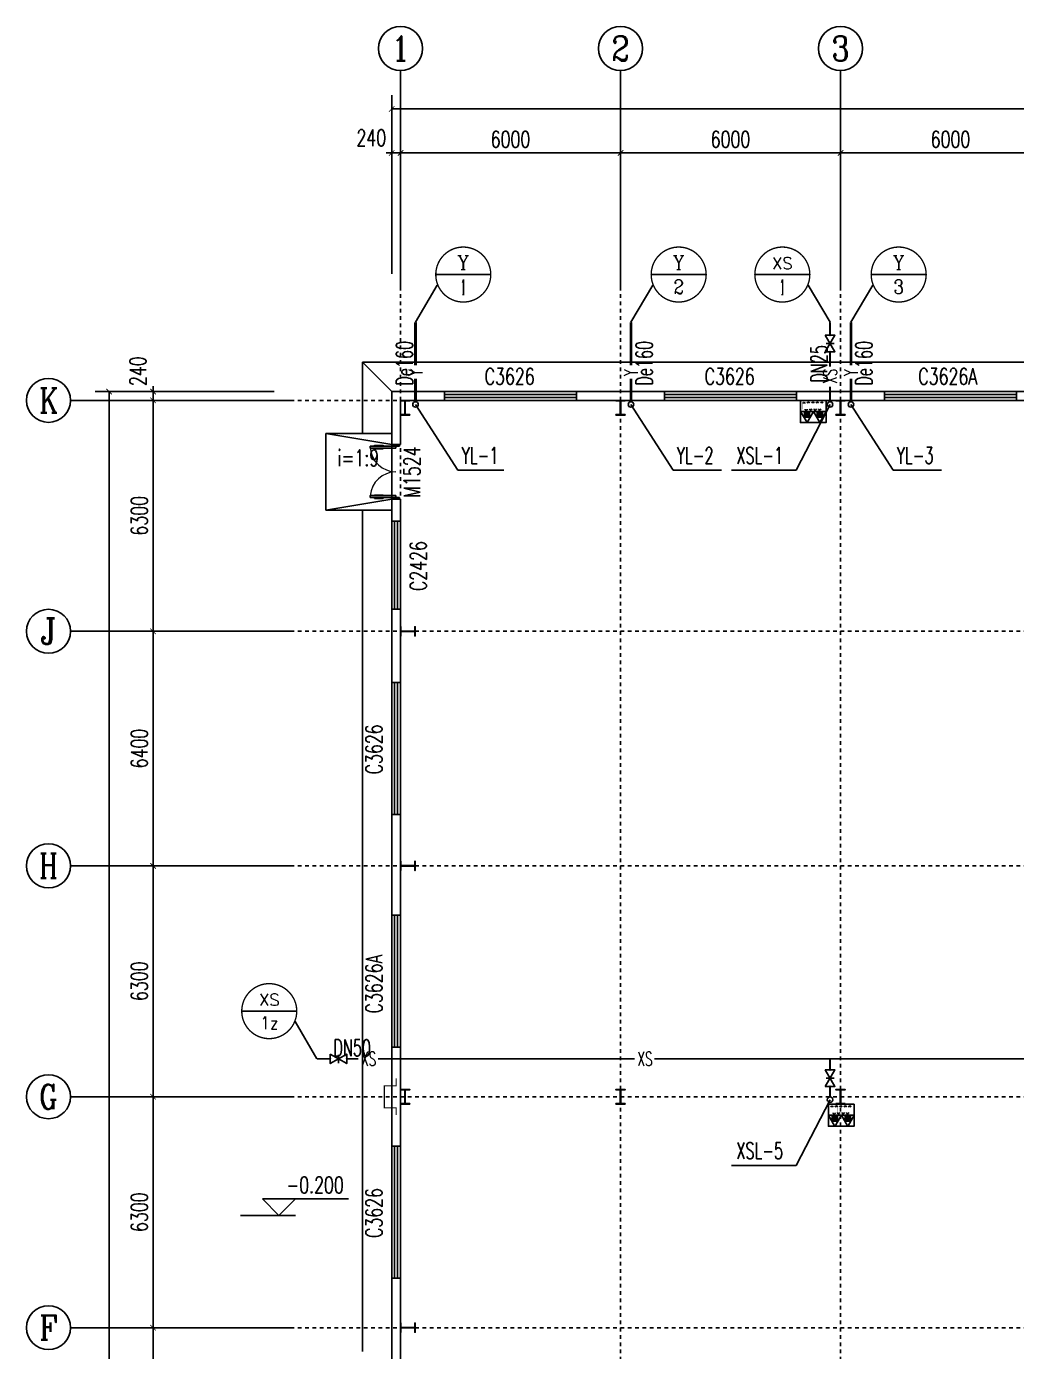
# Model space of a CAD drawing. Header units: millimetres. Extents: x 422266 to 846701, y 53777 to 109039.
# Drawn here: x 422266.09 to 422293.09, y 54759.48 to 54795.63 of the extents above; entities that cross this region are included whole.
import ezdxf
from ezdxf.enums import TextEntityAlignment as Align

# ---------------------------------------------------------------- set-up
doc = ezdxf.new("R2010")
doc.units = ezdxf.units.MM
doc.linetypes.add('DOTE', pattern=[2.42, 2, -0.2, 0.02, -0.2])
for name, color, linetype in [('AXIS_TEXT', 7, 'Continuous'), ('AXIS_外部', 171, 'Continuous'), ('COLUMN', 2, 'Continuous'), ('DIM_SYMB', 171, 'Continuous'), ('DIM_消防', 3, 'Continuous'), ('DIM_雨水', 3, 'Continuous'), ('DOTE', 8, 'DOTE'), ('GROUND', 150, 'Continuous'), ('JZ__灭火器', 6, 'Continuous'), ('PIPE-消防', 1, 'Continuous'), ('PIPE-雨水', 4, 'Continuous'), ('PUB_TEXT', 7, 'Continuous'), ('TEXT_消防', 7, 'Continuous'), ('TEXT_雨水', 7, 'Continuous'), ('TWT_TEXT', 7, 'Continuous'), ('VALVE_消防', 7, 'Continuous'), ('VPIPE-消防', 1, 'Continuous'), ('VPIPE-雨水', 4, 'Continuous'), ('WALL-PARAPET', 6, 'Continuous'), ('WINDOW', 140, 'Continuous'), ('WINDOW_TEXT', 7, 'Continuous'), ('标高', 83, 'Continuous')]:
    doc.layers.add(name, color=color, linetype=linetype)
doc.styles.add('_TCH_AXIS', font='COMPLEX', dxfattribs={"bigfont": 'GBCBIG'})
doc.styles.add('_TCH_DIM', font='SIMPLEX', dxfattribs={"bigfont": 'GBCBIG'})
doc.styles.add('_TCH_DIM_T3', font='SIMPLEX', dxfattribs={"width": 0.705882, "bigfont": 'GBCBIG'})
doc.styles.add('_TCH_WINDOW', font='SIMPLEX', dxfattribs={"height": 3.5, "bigfont": 'GBCBIG'})
doc.styles.add('_TWT_CIRCLE', font='COMPLEX', dxfattribs={"width": 1.1, "height": 3, "bigfont": 'HZTXT'})
doc.styles.add('_TWT_PIPEDN', font='SIMPLEX', dxfattribs={"width": 0.8, "height": 3, "bigfont": 'HZTXT'})
doc.styles.add('_TWT_PIPETEXT', font='COMPLEX', dxfattribs={"width": 0.8, "height": 2.5, "bigfont": 'HZTXT'})
doc.styles.add('_TWT_SERIAL', font='COMPLEX', dxfattribs={"width": 0.8, "height": 3, "bigfont": 'HZTXT'})
doc.styles.add('COMPLEX', font='COMPLEX')
doc.dimstyles.new('_TCH_ARCH&&150', dxfattribs={"dimtxt": 446.25, "dimasz": 150, "dimexe": 375, "dimexo": 450, "dimgap": 150, "dimtad": 1, "dimdec": 0, "dimzin": 0, "dimdsep": 46, "dimtxsty": '_TCH_DIM_T3', "dimblk": 'ARCHTICK', "dimcen": 0.09, "dimclrt": 7, "dimazin": 2, "dimtfac": 1, "dimtdec": 0, "dimtix": 1, "dimtmove": 2, "dimatfit": 3, "dimfxl": 0, "dimtolj": 1, "dimtzin": 0, "dimarcsym": 0})

# ---------------------------------------------------------------- blocks, each defined once
blk = doc.blocks.new('A$C3ACC4A1C')
at = {"layer": 'COLUMN'}
h = blk.add_hatch(color=256, dxfattribs=at)
h.paths.add_polyline_path([(125, 400), (0, 400), (0, 388), (120, 388), (120, 200), (125, 200)])
h.paths.add_polyline_path([(250, 400), (125, 400), (125, 200), (130, 200), (130, 388), (250, 388)])
h.paths.add_polyline_path([(250, 12), (130, 12), (130, 200), (125, 200), (125, 0), (250, 0)])
h.paths.add_polyline_path([(125, 200), (120, 200), (120, 12), (0, 12), (0, 0), (125, 0)])
blk.add_lwpolyline([(0, 0), (0, 12), (120, 12), (120, 388), (0, 388), (0, 400), (250, 400), (250, 388), (130, 388), (130, 12), (250, 12), (250, 0)], close=True, dxfattribs=at)
blk = doc.blocks.new('消防软管卷盘')
blk.add_lwpolyline([(4963954, 151899), (4963954, 150312), (4964641, 150312), (4964641, 151899)], close=True)
for points, const_width in [([(4964134, 151704), (4964482, 151704)], 1), ([(4964134, 151566), (4964482, 151566)], 1), ([(4964134, 151428), (4964482, 151428)], 1), ([(4964134, 151290), (4964482, 151290)], 1), ([(4964134, 151152), (4964482, 151152)], 1), ([(4964134, 151014), (4964482, 151014)], 0.1), ([(4964134, 150876), (4964482, 150876)], 1), ([(4964134, 150738), (4964482, 150738)], 1), ([(4964150, 150600), (4964499, 150600)], 1), ([(4964150, 150462), (4964499, 150462)], 1)]:
    blk.add_lwpolyline(points, dxfattribs=dict(const_width=const_width))
for centre, start, end in [((4964134, 151636), 90, 270), ((4964134, 151360), 90, 270), ((4964134, 151084), 90, 270), ((4964134, 150808), 90, 270), ((4964482, 151498), 270, 90), ((4964482, 151222), 270, 90), ((4964482, 150946), 270, 90), ((4964150, 150532), 90, 270), ((4964499, 150670), 270, 90)]:
    blk.add_arc(centre, 69, start, end)
blk = doc.blocks.new('手提式干粉灭火器')
h = blk.add_hatch()
h.set_pattern_fill('ANSI31', color=256, scale=225.365854, style=0)
h.set_pattern_definition([(45, (276289.086, 185586.136), (-19.9197154, 19.9197154), [])])
h.paths.add_polyline_path([(72, 158), (-72, 158), (-72, 19), (72, 19)])
for points in [[(0, 303), (-175, 0), (175, 0)], [(-72, 19), (72, 19), (72, 158), (-72, 158)]]:
    blk.add_lwpolyline(points, close=True)
blk = doc.blocks.new('92623')
blk.add_lwpolyline([(8910066, 83014), (8909273, 83014), (8909273, 82670), (8910066, 82670)], close=True)
at = {"xscale": -0.5, "yscale": 0.5, "zscale": 0.5, "rotation": 89.99999999998747}
blk.add_blockref('消防软管卷盘', (8985223, 2565334), dxfattribs=at)
at = {"layer": 'JZ__灭火器', "xscale": 1.141071624, "yscale": 1.141071624, "zscale": 1.141071624, "rotation": 180}
for p in [(8909466, 83014), (8909863, 83014)]:
    blk.add_blockref('手提式干粉灭火器', p, dxfattribs=at)
blk = doc.blocks.new('$WINLIB2D$00000001')
for p, q in [((-0.5, 0.5), (0.5, 0.5)), ((-0.5, 0.5), (-0.5, -0.5)), ((0.5, -0.5), (0.5, 0.5)), ((0.5, 0.167), (-0.5, 0.167)), ((0.5, -0.167), (-0.5, -0.167)), ((-0.5, -0.5), (0.5, -0.5))]:
    blk.add_line(p, q)
blk = doc.blocks.new('_AXISO')
blk.add_circle((0, 0), 0.5)
at = {"layer": 'AXIS_TEXT', "style": 'COMPLEX', "width": 1.041667}
blk.add_attdef('A', text='', height=0.56, dxfattribs=at).set_placement((-0.25, -0.28), (0.25, -0.28), align=Align.FIT)
blk = doc.blocks.new('_ArchTick')
at = {"color": 0, "linetype": 'ByBlock', "const_width": 0.15}
blk.add_lwpolyline([(-0.5, -0.5), (0.5, 0.5)], dxfattribs=at)
blk = doc.blocks.new('*D91')
at = {"layer": 'AXIS_外部', "color": 0, "lineweight": -2}
for p, q in [((439876, 127866), (439876, 132741)), ((548356, 127866), (548356, 132741)), ((439876, 132366), (548356, 132366))]:
    blk.add_line(p, q, dxfattribs=at)
at = {"layer": 'Defpoints', "color": 0}
for p in [(548356, 132366), (439876, 127416), (548356, 127416)]:
    blk.add_point(p, dxfattribs=at)
at = {"layer": 'AXIS_外部', "color": 0, "lineweight": -2, "xscale": 150, "yscale": 150, "zscale": 150, "rotation": 180}
blk.add_blockref('_ArchTick', (439876, 132366), dxfattribs=at)
at = {"layer": 'AXIS_外部', "color": 0, "lineweight": -2, "xscale": 150, "yscale": 150, "zscale": 150}
blk.add_blockref('_ArchTick', (548356, 132366), dxfattribs=at)
at = {"layer": 'AXIS_外部', "color": 7, "insert": (494116, 132739), "char_height": 446.2, "attachment_point": 5, "style": '_TCH_DIM_T3'}
blk.add_mtext('\\A1;108480', dxfattribs=at)
blk = doc.blocks.new('*D92')
at = {"layer": 'AXIS_外部', "color": 0, "lineweight": -2}
for p, q in [((439876, 127866), (439876, 131541)), ((440116, 127866), (440116, 131541)), ((439876, 131166), (439726, 131166)), ((439876, 131166), (440116, 131166)), ((440116, 131166), (440266, 131166))]:
    blk.add_line(p, q, dxfattribs=at)
at = {"layer": 'Defpoints', "color": 0}
for p in [(440116, 131166), (439876, 127416), (440116, 127416)]:
    blk.add_point(p, dxfattribs=at)
at = {"layer": 'AXIS_外部', "color": 0, "lineweight": -2, "xscale": 150, "yscale": 150, "zscale": 150}
blk.add_blockref('_ArchTick', (439876, 131166), dxfattribs=at)
at = {"layer": 'AXIS_外部', "color": 0, "lineweight": -2, "xscale": 150, "yscale": 150, "zscale": 150, "rotation": 180}
blk.add_blockref('_ArchTick', (440116, 131166), dxfattribs=at)
at = {"layer": 'AXIS_外部', "color": 7, "insert": (439321, 131578), "char_height": 446.2, "attachment_point": 5, "style": '_TCH_DIM_T3'}
blk.add_mtext('\\A1;240', dxfattribs=at)
blk = doc.blocks.new('*D93')
at = {"layer": 'AXIS_外部', "color": 0, "lineweight": -2}
for p, q in [((440116, 127866), (440116, 131541)), ((446116, 127866), (446116, 131541)), ((440116, 131166), (446116, 131166))]:
    blk.add_line(p, q, dxfattribs=at)
at = {"layer": 'Defpoints', "color": 0}
for p in [(446116, 131166), (440116, 127416), (446116, 127416)]:
    blk.add_point(p, dxfattribs=at)
at = {"layer": 'AXIS_外部', "color": 0, "lineweight": -2, "xscale": 150, "yscale": 150, "zscale": 150, "rotation": 180}
blk.add_blockref('_ArchTick', (440116, 131166), dxfattribs=at)
at = {"layer": 'AXIS_外部', "color": 0, "lineweight": -2, "xscale": 150, "yscale": 150, "zscale": 150}
blk.add_blockref('_ArchTick', (446116, 131166), dxfattribs=at)
at = {"layer": 'AXIS_外部', "color": 7, "insert": (443116, 131539), "char_height": 446.2, "attachment_point": 5, "style": '_TCH_DIM_T3'}
blk.add_mtext('\\A1;6000', dxfattribs=at)
blk = doc.blocks.new('*D94')
at = {"layer": 'AXIS_外部', "color": 0, "lineweight": -2}
for p, q in [((446116, 127866), (446116, 131541)), ((452116, 127866), (452116, 131541)), ((446116, 131166), (452116, 131166))]:
    blk.add_line(p, q, dxfattribs=at)
at = {"layer": 'Defpoints', "color": 0}
for p in [(452116, 131166), (446116, 127416), (452116, 127416)]:
    blk.add_point(p, dxfattribs=at)
at = {"layer": 'AXIS_外部', "color": 0, "lineweight": -2, "xscale": 150, "yscale": 150, "zscale": 150, "rotation": 180}
blk.add_blockref('_ArchTick', (446116, 131166), dxfattribs=at)
at = {"layer": 'AXIS_外部', "color": 0, "lineweight": -2, "xscale": 150, "yscale": 150, "zscale": 150}
blk.add_blockref('_ArchTick', (452116, 131166), dxfattribs=at)
at = {"layer": 'AXIS_外部', "color": 7, "insert": (449116, 131539), "char_height": 446.2, "attachment_point": 5, "style": '_TCH_DIM_T3'}
blk.add_mtext('\\A1;6000', dxfattribs=at)
blk = doc.blocks.new('*D95')
at = {"layer": 'AXIS_外部', "color": 0, "lineweight": -2}
for p, q in [((452116, 127866), (452116, 131541)), ((458116, 127866), (458116, 131541)), ((452116, 131166), (458116, 131166))]:
    blk.add_line(p, q, dxfattribs=at)
at = {"layer": 'Defpoints', "color": 0}
for p in [(458116, 131166), (452116, 127416), (458116, 127416)]:
    blk.add_point(p, dxfattribs=at)
at = {"layer": 'AXIS_外部', "color": 0, "lineweight": -2, "xscale": 150, "yscale": 150, "zscale": 150, "rotation": 180}
blk.add_blockref('_ArchTick', (452116, 131166), dxfattribs=at)
at = {"layer": 'AXIS_外部', "color": 0, "lineweight": -2, "xscale": 150, "yscale": 150, "zscale": 150}
blk.add_blockref('_ArchTick', (458116, 131166), dxfattribs=at)
at = {"layer": 'AXIS_外部', "color": 7, "insert": (455116, 131539), "char_height": 446.2, "attachment_point": 5, "style": '_TCH_DIM_T3'}
blk.add_mtext('\\A1;6000', dxfattribs=at)
blk = doc.blocks.new('*D112')
at = {"layer": 'AXIS_外部', "color": 0, "lineweight": -2}
for p, q in [((436666, 124656), (431791, 124656)), ((432166, 67416), (432166, 124656)), ((436666, 67416), (431791, 67416))]:
    blk.add_line(p, q, dxfattribs=at)
at = {"layer": 'Defpoints', "color": 0}
for p in [(432166, 124656), (437116, 124656), (437116, 67416)]:
    blk.add_point(p, dxfattribs=at)
at = {"layer": 'AXIS_外部', "color": 0, "lineweight": -2, "xscale": 150, "yscale": 150, "zscale": 150}
for p, rotation in [((432166, 124656), 90), ((432166, 67416), 270)]:
    blk.add_blockref('_ArchTick', p, dxfattribs=dict(at, rotation=rotation))
at = {"layer": 'AXIS_外部', "color": 7, "insert": (431793, 96036), "char_height": 446.2, "attachment_point": 5, "rotation": 90, "style": '_TCH_DIM_T3'}
blk.add_mtext('\\A1;57240', dxfattribs=at)
blk = doc.blocks.new('*D117')
at = {"layer": 'AXIS_外部', "color": 0, "lineweight": -2}
for p, q in [((436666, 99116), (432991, 99116)), ((433366, 92716), (433366, 99116)), ((436666, 92716), (432991, 92716))]:
    blk.add_line(p, q, dxfattribs=at)
at = {"layer": 'Defpoints', "color": 0}
for p in [(433366, 99116), (437116, 99116), (437116, 92716)]:
    blk.add_point(p, dxfattribs=at)
at = {"layer": 'AXIS_外部', "color": 0, "lineweight": -2, "xscale": 150, "yscale": 150, "zscale": 150}
for p, rotation in [((433366, 99116), 90), ((433366, 92716), 270)]:
    blk.add_blockref('_ArchTick', p, dxfattribs=dict(at, rotation=rotation))
at = {"layer": 'AXIS_外部', "color": 7, "insert": (432993, 95916), "char_height": 446.2, "attachment_point": 5, "rotation": 90, "style": '_TCH_DIM_T3'}
blk.add_mtext('\\A1;6400', dxfattribs=at)
blk = doc.blocks.new('*D118')
at = {"layer": 'AXIS_外部', "color": 0, "lineweight": -2}
for p, q in [((436666, 105416), (432991, 105416)), ((433366, 99116), (433366, 105416)), ((436666, 99116), (432991, 99116))]:
    blk.add_line(p, q, dxfattribs=at)
at = {"layer": 'Defpoints', "color": 0}
for p in [(433366, 105416), (437116, 105416), (437116, 99116)]:
    blk.add_point(p, dxfattribs=at)
at = {"layer": 'AXIS_外部', "color": 0, "lineweight": -2, "xscale": 150, "yscale": 150, "zscale": 150}
for p, rotation in [((433366, 105416), 90), ((433366, 99116), 270)]:
    blk.add_blockref('_ArchTick', p, dxfattribs=dict(at, rotation=rotation))
at = {"layer": 'AXIS_外部', "color": 7, "insert": (432993, 102266), "char_height": 446.2, "attachment_point": 5, "rotation": 90, "style": '_TCH_DIM_T3'}
blk.add_mtext('\\A1;6300', dxfattribs=at)
blk = doc.blocks.new('*D119')
at = {"layer": 'AXIS_外部', "color": 0, "lineweight": -2}
for p, q in [((436666, 111716), (432991, 111716)), ((433366, 105416), (433366, 111716)), ((436666, 105416), (432991, 105416))]:
    blk.add_line(p, q, dxfattribs=at)
at = {"layer": 'Defpoints', "color": 0}
for p in [(433366, 111716), (437116, 111716), (437116, 105416)]:
    blk.add_point(p, dxfattribs=at)
at = {"layer": 'AXIS_外部', "color": 0, "lineweight": -2, "xscale": 150, "yscale": 150, "zscale": 150}
for p, rotation in [((433366, 111716), 90), ((433366, 105416), 270)]:
    blk.add_blockref('_ArchTick', p, dxfattribs=dict(at, rotation=rotation))
at = {"layer": 'AXIS_外部', "color": 7, "insert": (432993, 108566), "char_height": 446.2, "attachment_point": 5, "rotation": 90, "style": '_TCH_DIM_T3'}
blk.add_mtext('\\A1;6300', dxfattribs=at)
blk = doc.blocks.new('*D120')
at = {"layer": 'AXIS_外部', "color": 0, "lineweight": -2}
for p, q in [((436666, 118116), (432991, 118116)), ((433366, 111716), (433366, 118116)), ((436666, 111716), (432991, 111716))]:
    blk.add_line(p, q, dxfattribs=at)
at = {"layer": 'Defpoints', "color": 0}
for p in [(433366, 118116), (437116, 118116), (437116, 111716)]:
    blk.add_point(p, dxfattribs=at)
at = {"layer": 'AXIS_外部', "color": 0, "lineweight": -2, "xscale": 150, "yscale": 150, "zscale": 150}
for p, rotation in [((433366, 118116), 90), ((433366, 111716), 270)]:
    blk.add_blockref('_ArchTick', p, dxfattribs=dict(at, rotation=rotation))
at = {"layer": 'AXIS_外部', "color": 7, "insert": (432993, 114916), "char_height": 446.2, "attachment_point": 5, "rotation": 90, "style": '_TCH_DIM_T3'}
blk.add_mtext('\\A1;6400', dxfattribs=at)
blk = doc.blocks.new('*D121')
at = {"layer": 'AXIS_外部', "color": 0, "lineweight": -2}
for p, q in [((436666, 124416), (432991, 124416)), ((433366, 118116), (433366, 124416)), ((436666, 118116), (432991, 118116))]:
    blk.add_line(p, q, dxfattribs=at)
at = {"layer": 'Defpoints', "color": 0}
for p in [(433366, 124416), (437116, 124416), (437116, 118116)]:
    blk.add_point(p, dxfattribs=at)
at = {"layer": 'AXIS_外部', "color": 0, "lineweight": -2, "xscale": 150, "yscale": 150, "zscale": 150}
for p, rotation in [((433366, 124416), 90), ((433366, 118116), 270)]:
    blk.add_blockref('_ArchTick', p, dxfattribs=dict(at, rotation=rotation))
at = {"layer": 'AXIS_外部', "color": 7, "insert": (432993, 121266), "char_height": 446.2, "attachment_point": 5, "rotation": 90, "style": '_TCH_DIM_T3'}
blk.add_mtext('\\A1;6300', dxfattribs=at)
blk = doc.blocks.new('*D122')
at = {"layer": 'AXIS_外部', "color": 0, "lineweight": -2}
for p, q in [((433366, 124656), (433366, 124806)), ((436666, 124656), (432991, 124656)), ((436666, 124416), (432991, 124416)), ((433366, 124416), (433366, 124656)), ((433366, 124416), (433366, 124266))]:
    blk.add_line(p, q, dxfattribs=at)
at = {"layer": 'Defpoints', "color": 0}
for p in [(433366, 124656), (437116, 124656), (437116, 124416)]:
    blk.add_point(p, dxfattribs=at)
at = {"layer": 'AXIS_外部', "color": 0, "lineweight": -2, "xscale": 150, "yscale": 150, "zscale": 150}
for p, rotation in [((433366, 124656), 270), ((433366, 124416), 90)]:
    blk.add_blockref('_ArchTick', p, dxfattribs=dict(at, rotation=rotation))
at = {"layer": 'AXIS_外部', "color": 7, "insert": (432954, 125211), "char_height": 446.2, "attachment_point": 5, "rotation": 90, "style": '_TCH_DIM_T3'}
blk.add_mtext('\\A1;240', dxfattribs=at)
blk = doc.blocks.new('$DorLib2D$00000011')
at = {"lineweight": 13}
for p, q in [((-0.483, 0.396), (-0.483, 0.235)), ((-0.417, 0.396), (-0.417, 0.235)), ((0.417, 0.396), (0.417, 0.235)), ((0.483, 0.396), (0.483, 0.235))]:
    blk.add_line(p, q, dxfattribs=at)
for p, q in [((-0.483, 0.396), (-0.467, 0.396)), ((-0.467, 0.471), (-0.467, -0.062)), ((-0.467, 0.471), (-0.433, 0.471)), ((-0.433, 0.471), (-0.433, 0.004)), ((-0.417, 0.396), (-0.433, 0.396)), ((0.417, 0.396), (0.433, 0.396)), ((0.433, 0.471), (0.433, 0.004)), ((0.467, 0.471), (0.433, 0.471)), ((0.467, 0.471), (0.467, -0.062)), ((0.483, 0.396), (0.467, 0.396)), ((-0.5, 0.004), (-0.433, 0.004)), ((-0.5, 0.004), (-0.5, -0.062)), ((-0.483, 0.235), (-0.467, 0.235)), ((-0.417, 0.235), (-0.433, 0.235)), ((0.417, 0.235), (0.433, 0.235)), ((0.5, 0.004), (0.433, 0.004)), ((0.483, 0.235), (0.467, 0.235)), ((0.5, 0.004), (0.5, -0.062)), ((-0.5, -0.062), (-0.467, -0.062)), ((0.5, -0.062), (0.467, -0.062))]:
    blk.add_line(p, q)
for centre, start, end in [((-0.467, 0.004), 0, 85.904), ((0.467, 0.004), 94.096, 180)]:
    blk.add_arc(centre, 0.467, start, end, dxfattribs=at)
blk = doc.blocks.new('$VALVE$00000296')
for points in [[(-125, 72), (-125, -72), (125, 72), (125, -72), (-125, 72)], [(0, 60), (0, -64)]]:
    blk.add_lwpolyline(points)
for p in [(-125, 0), (125, 0)]:
    blk.add_point(p)
blk = doc.blocks.new('2325')
at = {"const_width": 30}
blk.add_lwpolyline([(439996.3, 104915.8), (439996.3, 105115.8), (439676.3, 105115.8), (439676.3, 105715.8), (439996.3, 105715.8), (439996.3, 105915.8)], dxfattribs=at)
at = {"layer": 'AXIS_外部'}
for p, q in [((440116.3, 127415.8), (440116.3, 133415.8)), ((446116.3, 127415.8), (446116.3, 133415.8)), ((452116.3, 127415.8), (452116.3, 133415.8)), ((437116.3, 124415.8), (431116.3, 124415.8)), ((437116.3, 118115.8), (431116.3, 118115.8)), ((437116.3, 111715.8), (431116.3, 111715.8)), ((437116.3, 105415.8), (431116.3, 105415.8)), ((437116.3, 99115.8), (431116.3, 99115.8))]:
    blk.add_line(p, q, dxfattribs=at)
at = {"layer": 'DIM_SYMB'}
blk.add_lwpolyline([(439715.2, 122463.4, 0, 0, 0), (438702.4, 122463.4, 120, 0, 0), (438252.4, 122463.4, 0, 0, 0)], format="xyseb", dxfattribs=at)
at = {"layer": 'DIM_消防'}
for p, q in [((442577.8, 127848.1), (441077.8, 127848.1)), ((448452.8, 127848.1), (446952.8, 127848.1)), ((451279.8, 127848.1), (449779.8, 127848.1)), ((454452.8, 127848.1), (452952.8, 127848.1)), ((440525.5, 126546.8), (441119.9, 127561.7)), ((446400.5, 126546.8), (446994.9, 127561.7)), ((451832, 126546.8), (451237.6, 127561.7)), ((452400.5, 126546.8), (452994.9, 127561.7)), ((451832, 124303.8), (450903.2, 122507.1)), ((450903.2, 122507.1), (449144.2, 122507.1)), ((437286.2, 107751.9), (435786.2, 107751.9)), ((437838.4, 106450.6), (437244, 107465.5)), ((451832, 105335.4), (450903.2, 103538.7)), ((450903.2, 103538.7), (449144.2, 103538.7))]:
    blk.add_line(p, q, dxfattribs=at)
at = {"layer": 'DIM_消防', "const_width": 37.5}
for points in [[(442577.8, 127848.1, 1), (441077.8, 127848.1, 1)], [(448452.8, 127848.1, 1), (446952.8, 127848.1, 1)], [(451279.8, 127848.1, 1), (449779.8, 127848.1, 1)], [(454452.8, 127848.1, 1), (452952.8, 127848.1, 1)], [(437286.2, 107751.9, 1), (435786.2, 107751.9, 1)]]:
    blk.add_lwpolyline(points, format="xyb", close=True, dxfattribs=at)
at = {"layer": 'DIM_雨水'}
for p, q in [((440525.5, 124303.8), (441678.5, 122507.1)), ((446400.5, 124303.8), (447553.5, 122507.1)), ((452400.5, 124303.8), (453553.5, 122507.1)), ((441678.5, 122507.1), (442936.3, 122507.1)), ((447553.5, 122507.1), (448872.9, 122507.1)), ((453553.5, 122507.1), (454872.9, 122507.1))]:
    blk.add_line(p, q, dxfattribs=at)
at = {"layer": 'DOTE'}
for p, q in [((440116.3, 63415.8), (440116.3, 127415.8)), ((446116.3, 63415.8), (446116.3, 127415.8)), ((452116.3, 63415.8), (452116.3, 127415.8)), ((437116.3, 124415.8), (551116.3, 124415.8)), ((437116.3, 118115.8), (551116.3, 118115.8)), ((437116.3, 111715.8), (551116.3, 111715.8)), ((437116.3, 105415.8), (551116.3, 105415.8)), ((437116.3, 99115.8), (551116.3, 99115.8))]:
    blk.add_line(p, q, dxfattribs=at)
at = {"layer": 'GROUND', "color": 8}
for p, q in [((464566.3, 125455.8), (439076.3, 125455.8)), ((439076.3, 125455.8), (439076.3, 123515.8)), ((439876.3, 124655.8), (439076.3, 125455.8)), ((464566.3, 124655.8), (439876.3, 124655.8)), ((439876.3, 124655.8), (439876.3, 123515.8)), ((438076.3, 123515.8), (438076.3, 121415.8)), ((438076.3, 123515.8), (439876.3, 123515.8)), ((439876.3, 123215.8), (438076.3, 123515.8)), ((439876.3, 123515.8), (439876.3, 121415.8)), ((439876.3, 121715.8), (438076.3, 121415.8)), ((438076.3, 121415.8), (439876.3, 121415.8)), ((439076.3, 121415.8), (439076.3, 98465.8)), ((439876.3, 121415.8), (439876.3, 98465.8))]:
    blk.add_line(p, q, dxfattribs=at)
at = {"layer": 'PIPE-消防', "linetype": 'Continuous', "ltscale": 1.5, "const_width": 52.5}
for points in [[(451832, 126190.8), (451832, 126546.8)], [(451832, 125331.2), (451832, 125740.8)], [(451832, 124378.8), (451832, 124792.7)], [(438199.8, 106450.6), (437838.4, 106450.6)], [(438965.9, 106450.6), (438649.8, 106450.6)], [(446503.2, 106450.6), (439504.4, 106450.6)], [(451832, 106450.6), (447041.8, 106450.6)], [(451832, 106149.4), (451832, 106450.6)], [(468550, 106450.6), (451832, 106450.6)], [(451832, 105410.4), (451832, 105699.4)]]:
    blk.add_lwpolyline(points, dxfattribs=at)
at = {"layer": 'PIPE-雨水', "linetype": 'Continuous', "ltscale": 1.5, "const_width": 75}
for points in [[(440525.5, 125374.7), (440525.5, 126546.8)], [(446400.5, 125374.7), (446400.5, 126546.8)], [(452400.5, 125374.7), (452400.5, 126546.8)], [(440525.5, 124378.8), (440525.5, 125007.6)], [(446400.5, 124378.8), (446400.5, 125007.6)], [(452400.5, 124378.8), (452400.5, 125007.6)]]:
    blk.add_lwpolyline(points, dxfattribs=at)
at = {"layer": 'VPIPE-消防', "linetype": 'Continuous'}
for centre in [(451832, 124303.8), (451832, 105335.4)]:
    blk.add_circle(centre, 75, dxfattribs=at)
at = {"layer": 'VPIPE-雨水', "linetype": 'Continuous'}
for centre in [(440525.5, 124303.8), (446400.5, 124303.8), (452400.5, 124303.8)]:
    blk.add_circle(centre, 75, dxfattribs=at)
at = {"layer": 'WALL-PARAPET'}
for p, q in [((441316.3, 124655.8), (439876.3, 124655.8)), ((439876.3, 124655.8), (439876.3, 123215.8)), ((440116.3, 124415.8), (441316.3, 124415.8)), ((440116.3, 123215.8), (440116.3, 124415.8)), ((441316.3, 124415.8), (441316.3, 124655.8)), ((447316.3, 124655.8), (444916.3, 124655.8)), ((444916.3, 124655.8), (444916.3, 124415.8)), ((444916.3, 124415.8), (447316.3, 124415.8)), ((447316.3, 124415.8), (447316.3, 124655.8)), ((453316.3, 124655.8), (450916.3, 124655.8)), ((450916.3, 124655.8), (450916.3, 124415.8)), ((450916.3, 124415.8), (453316.3, 124415.8)), ((453316.3, 124415.8), (453316.3, 124655.8)), ((459316.3, 124655.8), (456916.3, 124655.8)), ((456916.3, 124655.8), (456916.3, 124415.8)), ((456916.3, 124415.8), (459316.3, 124415.8)), ((439876.3, 123215.8), (440116.3, 123215.8)), ((440116.3, 121715.8), (439876.3, 121715.8)), ((439876.3, 121715.8), (439876.3, 121115.8)), ((440116.3, 121115.8), (440116.3, 121715.8)), ((439876.3, 121115.8), (440116.3, 121115.8)), ((440116.3, 118715.8), (439876.3, 118715.8)), ((439876.3, 118715.8), (439876.3, 116715.8)), ((440116.3, 116715.8), (440116.3, 118715.8)), ((439876.3, 116715.8), (440116.3, 116715.8)), ((440116.3, 113115.8), (439876.3, 113115.8)), ((439876.3, 113115.8), (439876.3, 110365.8)), ((440116.3, 110365.8), (440116.3, 113115.8)), ((439876.3, 110365.8), (440116.3, 110365.8)), ((440116.3, 106765.8), (439876.3, 106765.8)), ((439876.3, 106765.8), (439876.3, 104065.8)), ((440116.3, 104065.8), (440116.3, 106765.8)), ((439876.3, 104065.8), (440116.3, 104065.8)), ((440116.3, 100465.8), (439876.3, 100465.8)), ((439876.3, 100465.8), (439876.3, 98165.8)), ((440116.3, 98165.8), (440116.3, 100465.8))]:
    blk.add_line(p, q, dxfattribs=at)
at = {"layer": 'WINDOW'}
blk.add_line((439876.3, 121715.8), (439876.3, 123215.8), dxfattribs=at)
at = {"layer": '标高'}
for p, q in [((436800.8, 102178.3), (436350.8, 102628.3)), ((436350.8, 102628.3), (438698.3, 102628.3)), ((436800.8, 102178.3), (437250.8, 102628.3)), ((435750.8, 102178.3), (437250.8, 102178.3))]:
    blk.add_line(p, q, dxfattribs=at)
at = {"xscale": -0.882, "yscale": 0.882, "zscale": 0.882}
for p in [(8309701.7, 50894.8), (8310464.6, 31694.2)]:
    blk.add_blockref('92623', p, dxfattribs=at)
at = {"layer": 'AXIS_外部'}
ref = blk.add_blockref('_AXISO', (440116.3, 134015.8), dxfattribs=dict(at, xscale=1200, yscale=1200, zscale=1200))
ref.add_attrib('A', '1', dxfattribs={"layer": 'AXIS_TEXT', "height": 676.6, "style": '_TCH_AXIS', "width": 1.716475}).set_placement((439867.4, 133677.5), (440365.2, 133677.5), align=Align.FIT)
ref = blk.add_blockref('_AXISO', (446116.3, 134015.8), dxfattribs=dict(at, xscale=1200, yscale=1200, zscale=1200))
ref.add_attrib('A', '2', dxfattribs={"layer": 'AXIS_TEXT', "height": 675.3, "style": '_TCH_AXIS', "width": 1.109827}).set_placement((445866.5, 133678.2), (446366.1, 133678.2), align=Align.FIT)
ref = blk.add_blockref('_AXISO', (452116.3, 134015.8), dxfattribs=dict(at, xscale=1200, yscale=1200, zscale=1200))
ref.add_attrib('A', '3', dxfattribs={"layer": 'AXIS_TEXT', "height": 678, "style": '_TCH_AXIS', "width": 1.097143}).set_placement((451868.3, 133676.8), (452364.2, 133676.8), align=Align.FIT)
ref = blk.add_blockref('_AXISO', (430516.3, 124415.8), dxfattribs=dict(at, xscale=1200, yscale=1200, zscale=1200))
ref.add_attrib('A', 'K', dxfattribs={"layer": 'AXIS_TEXT', "height": 672.5, "style": '_TCH_AXIS', "width": 0.827331}).set_placement((430264.6, 124079.6), (430768, 124079.6), align=Align.FIT)
ref = blk.add_blockref('_AXISO', (430516.3, 118115.8), dxfattribs=dict(at, xscale=1200, yscale=1200, zscale=1200))
ref.add_attrib('A', 'J', dxfattribs={"layer": 'AXIS_TEXT', "height": 710.5, "style": '_TCH_AXIS', "width": 1.203762}).set_placement((430292.3, 117760.5), (430740.3, 117760.5), align=Align.FIT)
ref = blk.add_blockref('_AXISO', (430516.3, 111715.8), dxfattribs=dict(at, xscale=1200, yscale=1200, zscale=1200))
ref.add_attrib('A', 'H', dxfattribs={"layer": 'AXIS_TEXT', "height": 672.5, "style": '_TCH_AXIS', "width": 0.785965}).set_placement((430264.6, 111379.6), (430768, 111379.6), align=Align.FIT)
ref = blk.add_blockref('_AXISO', (430516.3, 105415.8), dxfattribs=dict(at, xscale=1200, yscale=1200, zscale=1200))
ref.add_attrib('A', 'G', dxfattribs={"layer": 'AXIS_TEXT', "height": 678, "style": '_TCH_AXIS', "width": 0.853333}).set_placement((430268.3, 105076.8), (430764.2, 105076.8), align=Align.FIT)
ref = blk.add_blockref('_AXISO', (430516.3, 99115.8), dxfattribs=dict(at, xscale=1200, yscale=1200, zscale=1200))
ref.add_attrib('A', 'F', dxfattribs={"layer": 'AXIS_TEXT', "height": 672.5, "style": '_TCH_AXIS', "width": 0.982456}).set_placement((430264.6, 98779.6), (430768, 98779.6), align=Align.FIT)
at = {"layer": 'COLUMN', "xscale": -1}
for p in [(440366.3, 124015.8), (446241.3, 124015.8), (452241.3, 124015.8), (440366.3, 105215.8), (446241.3, 105215.8), (452241.3, 105215.8)]:
    blk.add_blockref('A$C3ACC4A1C', p, dxfattribs=at)
at = {"layer": 'COLUMN', "xscale": -1, "rotation": 270}
for p in [(440116.3, 117990.8), (440116.3, 111590.8), (440116.3, 98990.8)]:
    blk.add_blockref('A$C3ACC4A1C', p, dxfattribs=at)
at = {"layer": 'VALVE_消防', "zscale": 1.8}
for p, xscale, yscale, rotation in [((451832, 125965.8), -1.8, 1.8, 90), ((438424.8, 106450.6), -1.8, -1.8, 180), ((451832, 105924.4), 1.8, 1.8, 90)]:
    blk.add_blockref('$VALVE$00000296', p, dxfattribs=dict(at, xscale=xscale, yscale=yscale, rotation=rotation))
at = {"layer": 'WINDOW'}
ref = blk.add_blockref('$WINLIB2D$00000001', (443116.3, 124535.8), dxfattribs=dict(at, xscale=3600.000000003725, yscale=-240, zscale=3600.000000003725))
ref.add_attrib('A', 'C3626', (442411.3, 124845.2), dxfattribs={"layer": 'WINDOW_TEXT', "height": 446.25, "style": '_TCH_WINDOW', "width": 0.705882})
ref = blk.add_blockref('$WINLIB2D$00000001', (449116.3, 124535.8), dxfattribs=dict(at, xscale=3600.000000003725, yscale=-240, zscale=3600.000000003725))
ref.add_attrib('A', 'C3626', (448411.3, 124845.2), dxfattribs={"layer": 'WINDOW_TEXT', "height": 446.25, "style": '_TCH_WINDOW', "width": 0.705882})
ref = blk.add_blockref('$WINLIB2D$00000001', (455116.3, 124535.8), dxfattribs=dict(at, xscale=3600.000000003725, yscale=-240, zscale=3600.000000003725))
ref.add_attrib('A', 'C3626A', (454238.8, 124845.2), dxfattribs={"layer": 'WINDOW_TEXT', "height": 446.25, "style": '_TCH_WINDOW', "width": 0.705882})
ref = blk.add_blockref('$DorLib2D$00000011', (439996.3, 122465.8), dxfattribs=dict(at, xscale=1500, yscale=1500, zscale=1500, rotation=90))
ref.add_attrib('A', 'M1524', (440652.1, 121753.3), dxfattribs={"layer": 'WINDOW_TEXT', "height": 446.25, "rotation": 90, "style": '_TCH_WINDOW', "width": 0.705882})
ref = blk.add_blockref('$WINLIB2D$00000001', (439996.3, 119915.8), dxfattribs=dict(at, xscale=2400, yscale=240, zscale=2400, rotation=90))
ref.add_attrib('A', 'C2426', (440821.9, 119210.8), dxfattribs={"layer": 'WINDOW_TEXT', "height": 446.25, "rotation": 90, "style": '_TCH_WINDOW', "width": 0.705882})
ref = blk.add_blockref('$WINLIB2D$00000001', (439996.3, 114915.8), dxfattribs=dict(at, xscale=3600.000000003725, yscale=-240, zscale=3600.000000003725, rotation=90))
ref.add_attrib('A', 'C3626', (439616.9, 114210.8), dxfattribs={"layer": 'WINDOW_TEXT', "height": 446.25, "rotation": 90, "style": '_TCH_WINDOW', "width": 0.705882})
ref = blk.add_blockref('$WINLIB2D$00000001', (439996.3, 108565.8), dxfattribs=dict(at, xscale=3600.000000003725, yscale=-240, zscale=3600.000000003725, rotation=90))
ref.add_attrib('A', 'C3626A', (439616.9, 107688.3), dxfattribs={"layer": 'WINDOW_TEXT', "height": 446.25, "rotation": 90, "style": '_TCH_WINDOW', "width": 0.705882})
ref = blk.add_blockref('$WINLIB2D$00000001', (439996.3, 102265.8), dxfattribs=dict(at, xscale=3600.000000003725, yscale=-240, zscale=3600.000000003725, rotation=90))
ref.add_attrib('A', 'C3626', (439616.9, 101560.8), dxfattribs={"layer": 'WINDOW_TEXT', "height": 446.25, "rotation": 90, "style": '_TCH_WINDOW', "width": 0.705882})
at = {"layer": 'DIM_消防', "color": 7, "style": '_TWT_CIRCLE'}
for s, height, p, p2 in [('Y', 382.3, (441667.6, 127988.2), (441988, 127988.2)), ('Y', 382.3, (447542.6, 127988.2), (447863, 127988.2)), ('Y', 382.3, (453542.6, 127988.2), (453863, 127988.2)), ('XS', 317.96, (450246.7, 127998.7), (450812.9, 127998.7)), ('1', 406.2, (441774.6, 127305.1), (441880.9, 127305.1)), ('2', 388.1, (447560.5, 127320.7), (447845.1, 127320.7)), ('1', 406.2, (450476.6, 127305.1), (450583, 127305.1)), ('3', 388.1, (453560.5, 127320.7), (453845.1, 127320.7)), ('XS', 317.96, (436253, 107902.5), (436819.3, 107902.5)), ('1z', 344.12, (436292.8, 107261.6), (436779.5, 107261.6))]:
    blk.add_text(s, height=height, dxfattribs=at).set_placement(p, p2, align=Align.FIT)
at = {"layer": 'PUB_TEXT', "style": '_TCH_DIM', "width": 0.705882}
blk.add_text('i=1:9', height=446.25, rotation=360, dxfattribs=at).set_placement((438398.8, 122620.9))
blk.add_text('-0.200', height=446.25, dxfattribs=at).set_placement((437003.3, 102785.8))
at = {"layer": 'TEXT_消防', "linetype": 'Continuous', "style": '_TWT_PIPEDN', "width": 0.64}
blk.add_text('DN25', height=450, rotation=90, dxfattribs=at).set_placement((451757, 124897.3))
at = {"layer": 'TEXT_消防', "style": '_TWT_PIPETEXT', "width": 0.64}
blk.add_text('XS', height=375, rotation=90, dxfattribs=at).set_placement((452019.5, 124867.7))
at = {"layer": 'TEXT_消防', "linetype": 'Continuous', "style": '_TWT_PIPEDN', "width": 0.64}
blk.add_text('DN50', height=450, dxfattribs=at).set_placement((438286.6, 106525.6))
at = {"layer": 'TEXT_消防', "style": '_TWT_PIPETEXT', "width": 0.64}
for p in [(439040.9, 106263.1), (446578.2, 106263.1)]:
    blk.add_text('XS', height=375, dxfattribs=at).set_placement(p)
at = {"layer": 'TEXT_雨水', "linetype": 'Continuous', "style": '_TWT_PIPEDN', "width": 0.64}
for p in [(440450.5, 124815), (446987.5, 124815), (452979.2, 124815)]:
    blk.add_text('De160', height=450, rotation=90, dxfattribs=at).set_placement(p)
at = {"layer": 'TEXT_雨水', "style": '_TWT_PIPETEXT', "width": 0.64}
for p in [(440713, 125082.6), (446588, 125082.6), (452588, 125082.6)]:
    blk.add_text('Y', height=375, rotation=90, dxfattribs=at).set_placement(p)
at = {"layer": 'TWT_TEXT', "style": '_TWT_SERIAL', "width": 0.64}
for s, p in [('YL-1', (441786.4, 122687.1)), ('YL-2', (447654.4, 122687.1)), ('XSL-1', (449279.2, 122687.1)), ('YL-3', (453654.4, 122687.1)), ('XSL-5', (449279.2, 103718.7))]:
    blk.add_text(s, height=450, dxfattribs=at).set_placement(p)
at = {"layer": 'AXIS_外部'}
for p1, p2, distance, picture, middle in [((439876.3, 127415.8), (548356.3, 127415.8), 4950, '*D91', (494116.3, 132738.9)), ((440116.3, 127415.8), (446116.3, 127415.8), 3750, '*D93', (443116.3, 131538.9)), ((446116.3, 127415.8), (452116.3, 127415.8), 3750, '*D94', (449116.3, 131538.9)), ((452116.3, 127415.8), (458116.3, 127415.8), 3750, '*D95', (455116.3, 131538.9)), ((437116.3, 67415.8), (437116.3, 124655.8), 4950, '*D112', (431793.2, 96035.8)), ((437116.3, 118115.8), (437116.3, 124415.8), 3750, '*D121', (432993.2, 121265.8)), ((437116.3, 111715.8), (437116.3, 118115.8), 3750, '*D120', (432993.2, 114915.8)), ((437116.3, 105415.8), (437116.3, 111715.8), 3750, '*D119', (432993.2, 108565.8)), ((437116.3, 99115.8), (437116.3, 105415.8), 3750, '*D118', (432993.2, 102265.8)), ((437116.3, 92715.8), (437116.3, 99115.8), 3750, '*D117', (432993.2, 95915.8))]:
    dim = blk.add_aligned_dim(p1=p1, p2=p2, distance=distance, dimstyle='_TCH_ARCH&&150', dxfattribs=at)
    dim.commit()
    dim.dimension.update_dxf_attribs({"geometry": picture, "text_midpoint": middle})
for base, p1, p2, angle, picture, middle in [((440116.3, 131165.8), (439876.3, 127415.8), (440116.3, 127415.8), 0, '*D92', (439321.3, 131578.3)), ((433366.3, 124655.8), (437116.3, 124415.8), (437116.3, 124655.8), 90, '*D122', (432953.8, 125210.8))]:
    dim = blk.add_linear_dim(base=base, p1=p1, p2=p2, angle=angle, dimstyle='_TCH_ARCH&&150', dxfattribs=at)
    dim.commit()
    dim.dimension.update_dxf_attribs({"geometry": picture, "text_midpoint": middle, "dimtype": 161})

msp = doc.modelspace()

# ---------------------------------------------------------------- block references
at = {"color": 2, "xscale": 0.001, "yscale": 0.001, "zscale": 0.001}
msp.add_blockref('2325', (421836.171, 54661.018), dxfattribs=at)

doc.saveas('drawing.dxf')
